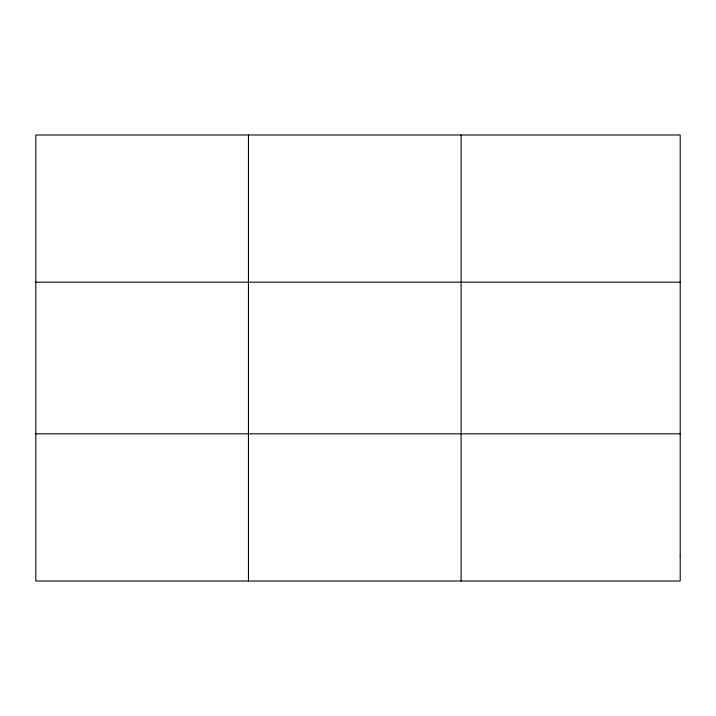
<?xml version="1.0" encoding="UTF-8"?>
<svg xmlns="http://www.w3.org/2000/svg" width="716" height="716" viewBox="0 0 716 716"><rect width="100%" height="100%" fill="white"/><g stroke="black" fill="none" stroke-linecap="round" stroke-linejoin="round"><path stroke-width="1.07" d="M248.452 581.007L248.452 134.993M461.104 581.007L461.104 134.993M35.8 282.176L680.2 282.176M35.8 433.824L680.2 433.824M680.2 556.475L680.2 581.007L35.8 581.007L35.8 134.993L680.2 134.993L680.2 556.475"/></g></svg>
